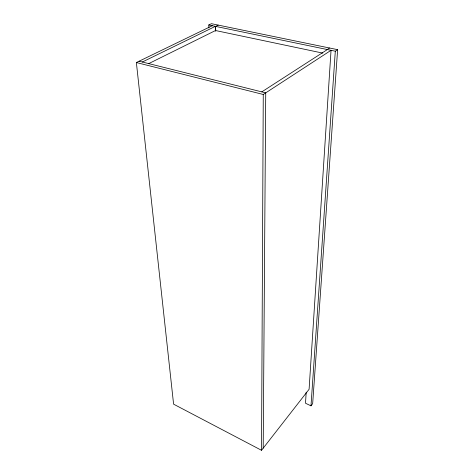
<?xml version="1.0" encoding="UTF-8"?>
<svg xmlns="http://www.w3.org/2000/svg" width="474" height="474" viewBox="0 0 474 474"><rect width="100%" height="100%" fill="white"/><g stroke="black" fill="none" stroke-linecap="round" stroke-linejoin="round"><path stroke-width="0.71" d="M261.529 450.3L263.26 94.474L331.036 50.315L309.095 389.284L261.529 450.3L173.591 404.162L136.37 62.527L212.316 25.715M263.2 448.161L265.73 92.863L139.107 61.199M306.192 392.17L305.511 403.25L310.991 405.839L312.662 403.635L337.63 49.669L211.422 23.7L208.767 24.974L208.898 27.936M310.991 405.839L335.308 51.204L337.63 49.669M327.184 49.515L329.531 48.004M261.802 91.879L327.386 49.557M148.753 63.599L215.528 30.526L322.764 53.106M142.336 62.005L215.374 26.348L215.54 30.78M218.188 25.092L215.546 26.378L215.723 31.243M208.767 24.974L335.308 51.204M136.37 62.527L263.26 94.474"/></g></svg>
